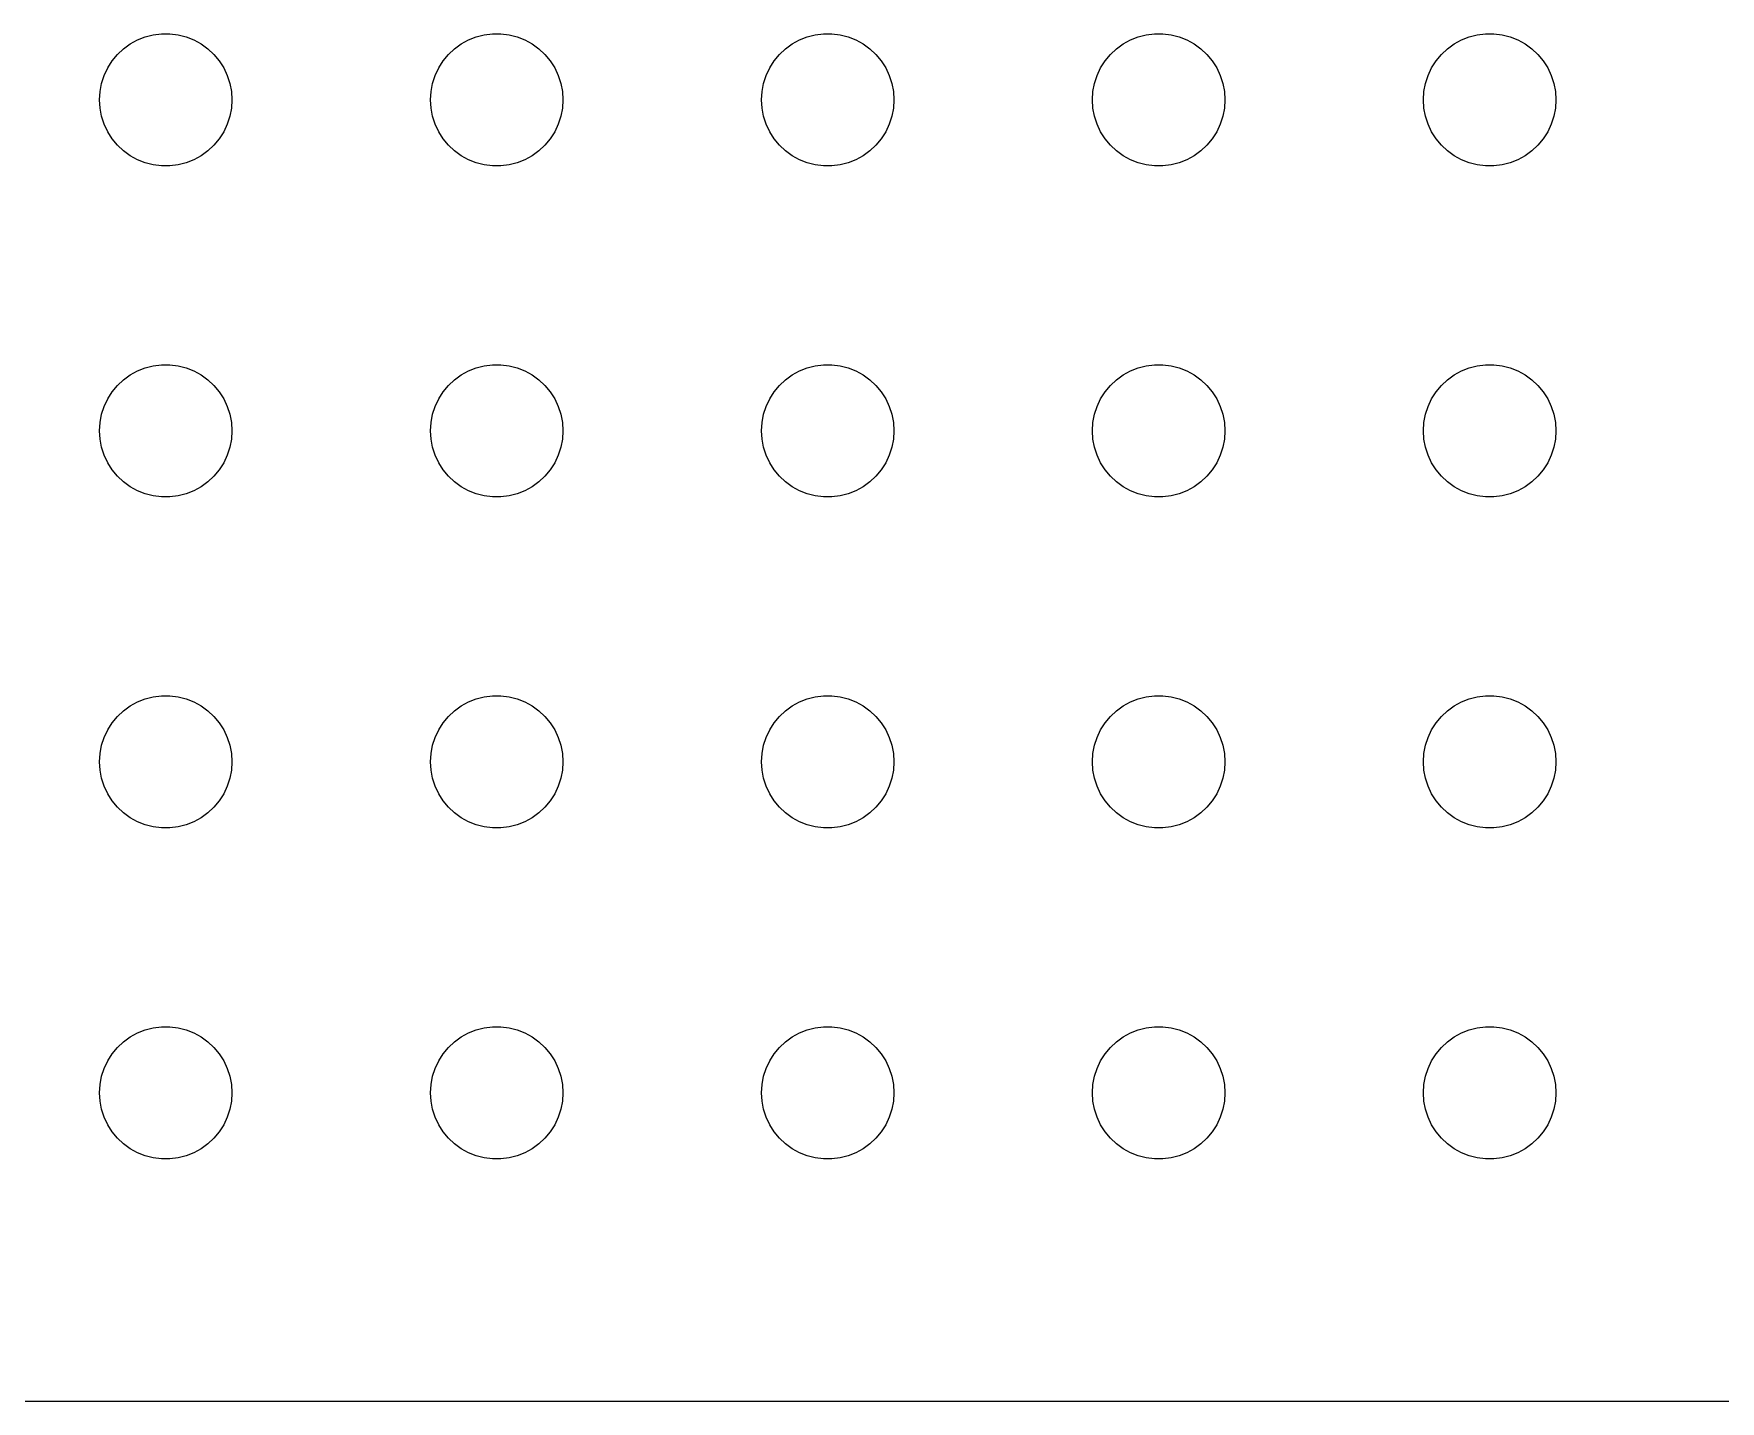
# Model space of a CAD drawing. Header units: metres. Extents: x -74 to 74, y -67 to 67.
# Drawn here: x -2.99 to 35.23, y -66.99 to -36 of the extents above; entities that cross this region are included whole.
import ezdxf

# ---------------------------------------------------------------- set-up
doc = ezdxf.new("R2010")
doc.units = ezdxf.units.M

msp = doc.modelspace()

# ---------------------------------------------------------------- linework, layer by layer
for p, q in [((-0.956131, -36.3442), (-0.803726, -36.2335)), ((-0.803726, -36.2335), (-0.638657, -36.1428)), ((-0.638657, -36.1428), (-0.463516, -36.0734)), ((-0.463516, -36.0734), (-0.281067, -36.0266)), ((-0.281067, -36.0266), (-0.094177, -36.003)), ((-0.094177, -36.003), (0.094177, -36.003)), ((0.094177, -36.003), (0.281067, -36.0266)), ((0.281067, -36.0266), (0.463516, -36.0734)), ((0.463516, -36.0734), (0.638657, -36.1428)), ((0.638657, -36.1428), (0.803726, -36.2335)), ((0.803726, -36.2335), (0.956131, -36.3442)), ((6.54385, -36.3442), (6.69626, -36.2335)), ((6.69626, -36.2335), (6.86133, -36.1428)), ((6.86133, -36.1428), (7.03647, -36.0734)), ((7.03647, -36.0734), (7.21892, -36.0266)), ((7.21892, -36.0266), (7.40581, -36.003)), ((7.40581, -36.003), (7.59418, -36.003)), ((7.59418, -36.003), (7.78107, -36.0266)), ((7.78107, -36.0266), (7.96352, -36.0734)), ((7.96352, -36.0734), (8.13866, -36.1428)), ((8.13866, -36.1428), (8.30373, -36.2335)), ((8.30373, -36.2335), (8.45613, -36.3442)), ((14.0439, -36.3442), (14.1963, -36.2335)), ((14.1963, -36.2335), (14.3613, -36.1428)), ((14.3613, -36.1428), (14.5365, -36.0734)), ((14.5365, -36.0734), (14.7189, -36.0266)), ((14.7189, -36.0266), (14.9058, -36.003)), ((14.9058, -36.003), (15.0942, -36.003)), ((15.0942, -36.003), (15.2811, -36.0266)), ((15.2811, -36.0266), (15.4635, -36.0734)), ((15.4635, -36.0734), (15.6387, -36.1428)), ((15.6387, -36.1428), (15.8037, -36.2335)), ((15.8037, -36.2335), (15.9561, -36.3442)), ((21.5439, -36.3442), (21.6963, -36.2335)), ((21.6963, -36.2335), (21.8613, -36.1428)), ((21.8613, -36.1428), (22.0365, -36.0734)), ((22.0365, -36.0734), (22.2189, -36.0266)), ((22.2189, -36.0266), (22.4058, -36.003)), ((22.4058, -36.003), (22.5942, -36.003)), ((22.5942, -36.003), (22.7811, -36.0266)), ((22.7811, -36.0266), (22.9635, -36.0734)), ((22.9635, -36.0734), (23.1387, -36.1428)), ((23.1387, -36.1428), (23.3037, -36.2335)), ((23.3037, -36.2335), (23.4561, -36.3442)), ((29.0439, -36.3442), (29.1963, -36.2335)), ((29.1963, -36.2335), (29.3613, -36.1428)), ((29.3613, -36.1428), (29.5365, -36.0734)), ((29.5365, -36.0734), (29.7189, -36.0266)), ((29.7189, -36.0266), (29.9058, -36.003)), ((29.9058, -36.003), (30.0942, -36.003)), ((30.0942, -36.003), (30.2811, -36.0266)), ((30.2811, -36.0266), (30.4635, -36.0734)), ((30.4635, -36.0734), (30.6387, -36.1428)), ((30.6387, -36.1428), (30.8037, -36.2335)), ((30.8037, -36.2335), (30.9561, -36.3442)), ((-1.31445, -36.7774), (-1.21352, -36.6183)), ((-1.21352, -36.6183), (-1.09344, -36.4732)), ((-1.09344, -36.4732), (-0.956131, -36.3442)), ((0.956131, -36.3442), (1.09344, -36.4732)), ((1.09344, -36.4732), (1.21352, -36.6183)), ((1.21352, -36.6183), (1.31445, -36.7774)), ((6.18553, -36.7774), (6.28647, -36.6183)), ((6.28647, -36.6183), (6.40654, -36.4732)), ((6.40654, -36.4732), (6.54385, -36.3442)), ((8.45613, -36.3442), (8.59344, -36.4732)), ((8.59344, -36.4732), (8.71352, -36.6183)), ((8.71352, -36.6183), (8.81445, -36.7774)), ((13.6855, -36.7774), (13.7865, -36.6183)), ((13.7865, -36.6183), (13.9065, -36.4732)), ((13.9065, -36.4732), (14.0439, -36.3442)), ((15.9561, -36.3442), (16.0934, -36.4732)), ((16.0934, -36.4732), (16.2135, -36.6183)), ((16.2135, -36.6183), (16.3145, -36.7774)), ((21.1855, -36.7774), (21.2865, -36.6183)), ((21.2865, -36.6183), (21.4065, -36.4732)), ((21.4065, -36.4732), (21.5439, -36.3442)), ((23.4561, -36.3442), (23.5934, -36.4732)), ((23.5934, -36.4732), (23.7135, -36.6183)), ((23.7135, -36.6183), (23.8145, -36.7774)), ((28.6855, -36.7774), (28.7865, -36.6183)), ((28.7865, -36.6183), (28.9065, -36.4732)), ((28.9065, -36.4732), (29.0439, -36.3442)), ((30.9561, -36.3442), (31.0934, -36.4732)), ((31.0934, -36.4732), (31.2135, -36.6183)), ((31.2135, -36.6183), (31.3145, -36.7774)), ((-1.45287, -37.127), (-1.39465, -36.9478)), ((-1.39465, -36.9478), (-1.31445, -36.7774)), ((1.31445, -36.7774), (1.39465, -36.9478)), ((1.39465, -36.9478), (1.45287, -37.127)), ((6.04712, -37.127), (6.10533, -36.9478)), ((6.10533, -36.9478), (6.18553, -36.7774)), ((8.81445, -36.7774), (8.89465, -36.9478)), ((8.89465, -36.9478), (8.95287, -37.127)), ((13.5471, -37.127), (13.6053, -36.9478)), ((13.6053, -36.9478), (13.6855, -36.7774)), ((16.3145, -36.7774), (16.3947, -36.9478)), ((16.3947, -36.9478), (16.4529, -37.127)), ((21.0471, -37.127), (21.1053, -36.9478)), ((21.1053, -36.9478), (21.1855, -36.7774)), ((23.8145, -36.7774), (23.8947, -36.9478)), ((23.8947, -36.9478), (23.9529, -37.127)), ((28.5471, -37.127), (28.6053, -36.9478)), ((28.6053, -36.9478), (28.6855, -36.7774)), ((31.3145, -36.7774), (31.3947, -36.9478)), ((31.3947, -36.9478), (31.4529, -37.127)), ((-1.5, -37.5), (-1.48816, -37.312)), ((-1.48816, -37.312), (-1.45287, -37.127)), ((1.45287, -37.127), (1.48816, -37.312)), ((1.48816, -37.312), (1.5, -37.5)), ((6, -37.5), (6.01183, -37.312)), ((6.01183, -37.312), (6.04712, -37.127)), ((8.95287, -37.127), (8.98816, -37.312)), ((8.98816, -37.312), (9, -37.5)), ((13.5, -37.5), (13.5118, -37.312)), ((13.5118, -37.312), (13.5471, -37.127)), ((16.4529, -37.127), (16.4882, -37.312)), ((16.4882, -37.312), (16.5, -37.5)), ((21, -37.5), (21.0118, -37.312)), ((21.0118, -37.312), (21.0471, -37.127)), ((23.9529, -37.127), (23.9882, -37.312)), ((23.9882, -37.312), (24, -37.5)), ((28.5, -37.5), (28.5118, -37.312)), ((28.5118, -37.312), (28.5471, -37.127)), ((31.4529, -37.127), (31.4882, -37.312)), ((31.4882, -37.312), (31.5, -37.5)), ((-1.48816, -37.688), (-1.5, -37.5)), ((-1.45287, -37.873), (-1.48816, -37.688)), ((1.48816, -37.688), (1.45287, -37.873)), ((1.5, -37.5), (1.48816, -37.688)), ((6.01183, -37.688), (6, -37.5)), ((6.04712, -37.873), (6.01183, -37.688)), ((8.98816, -37.688), (8.95287, -37.873)), ((9, -37.5), (8.98816, -37.688)), ((13.5118, -37.688), (13.5, -37.5)), ((13.5471, -37.873), (13.5118, -37.688)), ((16.4882, -37.688), (16.4529, -37.873)), ((16.5, -37.5), (16.4882, -37.688)), ((21.0118, -37.688), (21, -37.5)), ((21.0471, -37.873), (21.0118, -37.688)), ((23.9882, -37.688), (23.9529, -37.873)), ((24, -37.5), (23.9882, -37.688)), ((28.5118, -37.688), (28.5, -37.5)), ((28.5471, -37.873), (28.5118, -37.688)), ((31.4882, -37.688), (31.4529, -37.873)), ((31.5, -37.5), (31.4882, -37.688)), ((-1.39465, -38.0522), (-1.45287, -37.873)), ((-1.31445, -38.2226), (-1.39465, -38.0522)), ((1.39465, -38.0522), (1.31445, -38.2226)), ((1.45287, -37.873), (1.39465, -38.0522)), ((6.10533, -38.0522), (6.04712, -37.873)), ((6.18553, -38.2226), (6.10533, -38.0522)), ((8.89465, -38.0522), (8.81445, -38.2226)), ((8.95287, -37.873), (8.89465, -38.0522)), ((13.6053, -38.0522), (13.5471, -37.873)), ((13.6855, -38.2226), (13.6053, -38.0522)), ((16.3947, -38.0522), (16.3145, -38.2226)), ((16.4529, -37.873), (16.3947, -38.0522)), ((21.1053, -38.0522), (21.0471, -37.873)), ((21.1855, -38.2226), (21.1053, -38.0522)), ((23.8947, -38.0522), (23.8145, -38.2226)), ((23.9529, -37.873), (23.8947, -38.0522)), ((28.6053, -38.0522), (28.5471, -37.873)), ((28.6855, -38.2226), (28.6053, -38.0522)), ((31.3947, -38.0522), (31.3145, -38.2226)), ((31.4529, -37.873), (31.3947, -38.0522)), ((-1.21352, -38.3817), (-1.31445, -38.2226)), ((-1.09344, -38.5268), (-1.21352, -38.3817)), ((-0.956131, -38.6558), (-1.09344, -38.5268)), ((1.09344, -38.5268), (0.956131, -38.6558)), ((1.21352, -38.3817), (1.09344, -38.5268)), ((1.31445, -38.2226), (1.21352, -38.3817)), ((6.28647, -38.3817), (6.18553, -38.2226)), ((6.40654, -38.5268), (6.28647, -38.3817)), ((6.54385, -38.6558), (6.40654, -38.5268)), ((8.59344, -38.5268), (8.45613, -38.6558)), ((8.71352, -38.3817), (8.59344, -38.5268)), ((8.81445, -38.2226), (8.71352, -38.3817)), ((13.7865, -38.3817), (13.6855, -38.2226)), ((13.9065, -38.5268), (13.7865, -38.3817)), ((14.0439, -38.6558), (13.9065, -38.5268)), ((16.0934, -38.5268), (15.9561, -38.6558)), ((16.2135, -38.3817), (16.0934, -38.5268)), ((16.3145, -38.2226), (16.2135, -38.3817)), ((21.2865, -38.3817), (21.1855, -38.2226)), ((21.4065, -38.5268), (21.2865, -38.3817)), ((21.5439, -38.6558), (21.4065, -38.5268)), ((23.5934, -38.5268), (23.4561, -38.6558)), ((23.7135, -38.3817), (23.5934, -38.5268)), ((23.8145, -38.2226), (23.7135, -38.3817)), ((28.7865, -38.3817), (28.6855, -38.2226)), ((28.9065, -38.5268), (28.7865, -38.3817)), ((29.0439, -38.6558), (28.9065, -38.5268)), ((31.0934, -38.5268), (30.9561, -38.6558)), ((31.2135, -38.3817), (31.0934, -38.5268)), ((31.3145, -38.2226), (31.2135, -38.3817)), ((-0.803726, -38.7665), (-0.956131, -38.6558)), ((-0.638657, -38.8572), (-0.803726, -38.7665)), ((-0.463516, -38.9266), (-0.638657, -38.8572)), ((-0.281067, -38.9734), (-0.463516, -38.9266)), ((-0.094177, -38.997), (-0.281067, -38.9734)), ((0.281067, -38.9734), (0.094177, -38.997)), ((0.463516, -38.9266), (0.281067, -38.9734)), ((0.638657, -38.8572), (0.463516, -38.9266)), ((0.803726, -38.7665), (0.638657, -38.8572)), ((0.956131, -38.6558), (0.803726, -38.7665)), ((6.69626, -38.7665), (6.54385, -38.6558)), ((6.86133, -38.8572), (6.69626, -38.7665)), ((7.03647, -38.9266), (6.86133, -38.8572)), ((7.21892, -38.9734), (7.03647, -38.9266)), ((7.40581, -38.997), (7.21892, -38.9734)), ((7.78107, -38.9734), (7.59418, -38.997)), ((7.96352, -38.9266), (7.78107, -38.9734)), ((8.13866, -38.8572), (7.96352, -38.9266)), ((8.30373, -38.7665), (8.13866, -38.8572)), ((8.45613, -38.6558), (8.30373, -38.7665)), ((14.1963, -38.7665), (14.0439, -38.6558)), ((14.3613, -38.8572), (14.1963, -38.7665)), ((14.5365, -38.9266), (14.3613, -38.8572)), ((14.7189, -38.9734), (14.5365, -38.9266)), ((14.9058, -38.997), (14.7189, -38.9734)), ((15.2811, -38.9734), (15.0942, -38.997)), ((15.4635, -38.9266), (15.2811, -38.9734)), ((15.6387, -38.8572), (15.4635, -38.9266)), ((15.8037, -38.7665), (15.6387, -38.8572)), ((15.9561, -38.6558), (15.8037, -38.7665)), ((21.6963, -38.7665), (21.5439, -38.6558)), ((21.8613, -38.8572), (21.6963, -38.7665)), ((22.0365, -38.9266), (21.8613, -38.8572)), ((22.2189, -38.9734), (22.0365, -38.9266)), ((22.4058, -38.997), (22.2189, -38.9734)), ((22.7811, -38.9734), (22.5942, -38.997)), ((22.9635, -38.9266), (22.7811, -38.9734)), ((23.1387, -38.8572), (22.9635, -38.9266)), ((23.3037, -38.7665), (23.1387, -38.8572)), ((23.4561, -38.6558), (23.3037, -38.7665)), ((29.1963, -38.7665), (29.0439, -38.6558)), ((29.3613, -38.8572), (29.1963, -38.7665)), ((29.5365, -38.9266), (29.3613, -38.8572)), ((29.7189, -38.9734), (29.5365, -38.9266)), ((29.9058, -38.997), (29.7189, -38.9734)), ((30.2811, -38.9734), (30.0942, -38.997)), ((30.4635, -38.9266), (30.2811, -38.9734)), ((30.6387, -38.8572), (30.4635, -38.9266)), ((30.8037, -38.7665), (30.6387, -38.8572)), ((30.9561, -38.6558), (30.8037, -38.7665)), ((0.094177, -38.997), (-0.094177, -38.997)), ((7.59418, -38.997), (7.40581, -38.997)), ((15.0942, -38.997), (14.9058, -38.997)), ((22.5942, -38.997), (22.4058, -38.997)), ((30.0942, -38.997), (29.9058, -38.997)), ((-0.463516, -43.5734), (-0.281067, -43.5266)), ((-0.281067, -43.5266), (-0.094177, -43.503)), ((-0.094177, -43.503), (0.094177, -43.503)), ((0.094177, -43.503), (0.281067, -43.5266)), ((0.281067, -43.5266), (0.463516, -43.5734)), ((7.03647, -43.5734), (7.21892, -43.5266)), ((7.21892, -43.5266), (7.40581, -43.503)), ((7.40581, -43.503), (7.59418, -43.503)), ((7.59418, -43.503), (7.78107, -43.5266)), ((7.78107, -43.5266), (7.96352, -43.5734)), ((14.5365, -43.5734), (14.7189, -43.5266)), ((14.7189, -43.5266), (14.9058, -43.503)), ((14.9058, -43.503), (15.0942, -43.503)), ((15.0942, -43.503), (15.2811, -43.5266)), ((15.2811, -43.5266), (15.4635, -43.5734)), ((22.0365, -43.5734), (22.2189, -43.5266)), ((22.2189, -43.5266), (22.4058, -43.503)), ((22.4058, -43.503), (22.5942, -43.503)), ((22.5942, -43.503), (22.7811, -43.5266)), ((22.7811, -43.5266), (22.9635, -43.5734)), ((29.5365, -43.5734), (29.7189, -43.5266)), ((29.7189, -43.5266), (29.9058, -43.503)), ((29.9058, -43.503), (30.0942, -43.503)), ((30.0942, -43.503), (30.2811, -43.5266)), ((30.2811, -43.5266), (30.4635, -43.5734)), ((-1.09344, -43.9732), (-0.956131, -43.8442)), ((-0.956131, -43.8442), (-0.803726, -43.7335)), ((-0.803726, -43.7335), (-0.638657, -43.6428)), ((-0.638657, -43.6428), (-0.463516, -43.5734)), ((0.463516, -43.5734), (0.638657, -43.6428)), ((0.638657, -43.6428), (0.803726, -43.7335)), ((0.803726, -43.7335), (0.956131, -43.8442)), ((0.956131, -43.8442), (1.09344, -43.9732)), ((6.40654, -43.9732), (6.54385, -43.8442)), ((6.54385, -43.8442), (6.69626, -43.7335)), ((6.69626, -43.7335), (6.86133, -43.6428)), ((6.86133, -43.6428), (7.03647, -43.5734)), ((7.96352, -43.5734), (8.13866, -43.6428)), ((8.13866, -43.6428), (8.30373, -43.7335)), ((8.30373, -43.7335), (8.45613, -43.8442)), ((8.45613, -43.8442), (8.59344, -43.9732)), ((13.9065, -43.9732), (14.0439, -43.8442)), ((14.0439, -43.8442), (14.1963, -43.7335)), ((14.1963, -43.7335), (14.3613, -43.6428)), ((14.3613, -43.6428), (14.5365, -43.5734)), ((15.4635, -43.5734), (15.6387, -43.6428)), ((15.6387, -43.6428), (15.8037, -43.7335)), ((15.8037, -43.7335), (15.9561, -43.8442)), ((15.9561, -43.8442), (16.0934, -43.9732)), ((21.4065, -43.9732), (21.5439, -43.8442)), ((21.5439, -43.8442), (21.6963, -43.7335)), ((21.6963, -43.7335), (21.8613, -43.6428)), ((21.8613, -43.6428), (22.0365, -43.5734)), ((22.9635, -43.5734), (23.1387, -43.6428)), ((23.1387, -43.6428), (23.3037, -43.7335)), ((23.3037, -43.7335), (23.4561, -43.8442)), ((23.4561, -43.8442), (23.5934, -43.9732)), ((28.9065, -43.9732), (29.0439, -43.8442)), ((29.0439, -43.8442), (29.1963, -43.7335)), ((29.1963, -43.7335), (29.3613, -43.6428)), ((29.3613, -43.6428), (29.5365, -43.5734)), ((30.4635, -43.5734), (30.6387, -43.6428)), ((30.6387, -43.6428), (30.8037, -43.7335)), ((30.8037, -43.7335), (30.9561, -43.8442)), ((30.9561, -43.8442), (31.0934, -43.9732)), ((-1.39465, -44.4478), (-1.31445, -44.2774)), ((-1.31445, -44.2774), (-1.21352, -44.1183)), ((-1.21352, -44.1183), (-1.09344, -43.9732)), ((1.09344, -43.9732), (1.21352, -44.1183)), ((1.21352, -44.1183), (1.31445, -44.2774)), ((1.31445, -44.2774), (1.39465, -44.4478)), ((6.10533, -44.4478), (6.18553, -44.2774)), ((6.18553, -44.2774), (6.28647, -44.1183)), ((6.28647, -44.1183), (6.40654, -43.9732)), ((8.59344, -43.9732), (8.71352, -44.1183)), ((8.71352, -44.1183), (8.81445, -44.2774)), ((8.81445, -44.2774), (8.89465, -44.4478)), ((13.6053, -44.4478), (13.6855, -44.2774)), ((13.6855, -44.2774), (13.7865, -44.1183)), ((13.7865, -44.1183), (13.9065, -43.9732)), ((16.0934, -43.9732), (16.2135, -44.1183)), ((16.2135, -44.1183), (16.3145, -44.2774)), ((16.3145, -44.2774), (16.3947, -44.4478)), ((21.1053, -44.4478), (21.1855, -44.2774)), ((21.1855, -44.2774), (21.2865, -44.1183)), ((21.2865, -44.1183), (21.4065, -43.9732)), ((23.5934, -43.9732), (23.7135, -44.1183)), ((23.7135, -44.1183), (23.8145, -44.2774)), ((23.8145, -44.2774), (23.8947, -44.4478)), ((28.6053, -44.4478), (28.6855, -44.2774)), ((28.6855, -44.2774), (28.7865, -44.1183)), ((28.7865, -44.1183), (28.9065, -43.9732)), ((31.0934, -43.9732), (31.2135, -44.1183)), ((31.2135, -44.1183), (31.3145, -44.2774)), ((31.3145, -44.2774), (31.3947, -44.4478)), ((-1.48816, -44.812), (-1.45287, -44.627)), ((-1.45287, -44.627), (-1.39465, -44.4478)), ((1.39465, -44.4478), (1.45287, -44.627)), ((1.45287, -44.627), (1.48816, -44.812)), ((6.01183, -44.812), (6.04712, -44.627)), ((6.04712, -44.627), (6.10533, -44.4478)), ((8.89465, -44.4478), (8.95287, -44.627)), ((8.95287, -44.627), (8.98816, -44.812)), ((13.5118, -44.812), (13.5471, -44.627)), ((13.5471, -44.627), (13.6053, -44.4478)), ((16.3947, -44.4478), (16.4529, -44.627)), ((16.4529, -44.627), (16.4882, -44.812)), ((21.0118, -44.812), (21.0471, -44.627)), ((21.0471, -44.627), (21.1053, -44.4478)), ((23.8947, -44.4478), (23.9529, -44.627)), ((23.9529, -44.627), (23.9882, -44.812)), ((28.5118, -44.812), (28.5471, -44.627)), ((28.5471, -44.627), (28.6053, -44.4478)), ((31.3947, -44.4478), (31.4529, -44.627)), ((31.4529, -44.627), (31.4882, -44.812)), ((-1.5, -45), (-1.48816, -44.812)), ((-1.48816, -45.188), (-1.5, -45)), ((1.48816, -44.812), (1.5, -45)), ((1.5, -45), (1.48816, -45.188)), ((6, -45), (6.01183, -44.812)), ((6.01183, -45.188), (6, -45)), ((8.98816, -44.812), (9, -45)), ((9, -45), (8.98816, -45.188)), ((13.5, -45), (13.5118, -44.812)), ((13.5118, -45.188), (13.5, -45)), ((16.4882, -44.812), (16.5, -45)), ((16.5, -45), (16.4882, -45.188)), ((21, -45), (21.0118, -44.812)), ((21.0118, -45.188), (21, -45)), ((23.9882, -44.812), (24, -45)), ((24, -45), (23.9882, -45.188)), ((28.5, -45), (28.5118, -44.812)), ((28.5118, -45.188), (28.5, -45)), ((31.4882, -44.812), (31.5, -45)), ((31.5, -45), (31.4882, -45.188)), ((-1.45287, -45.373), (-1.48816, -45.188)), ((-1.39465, -45.5522), (-1.45287, -45.373)), ((1.45287, -45.373), (1.39465, -45.5522)), ((1.48816, -45.188), (1.45287, -45.373)), ((6.04712, -45.373), (6.01183, -45.188)), ((6.10533, -45.5522), (6.04712, -45.373)), ((8.95287, -45.373), (8.89465, -45.5522)), ((8.98816, -45.188), (8.95287, -45.373)), ((13.5471, -45.373), (13.5118, -45.188)), ((13.6053, -45.5522), (13.5471, -45.373)), ((16.4529, -45.373), (16.3947, -45.5522)), ((16.4882, -45.188), (16.4529, -45.373)), ((21.0471, -45.373), (21.0118, -45.188)), ((21.1053, -45.5522), (21.0471, -45.373)), ((23.9529, -45.373), (23.8947, -45.5522)), ((23.9882, -45.188), (23.9529, -45.373)), ((28.5471, -45.373), (28.5118, -45.188)), ((28.6053, -45.5522), (28.5471, -45.373)), ((31.4529, -45.373), (31.3947, -45.5522)), ((31.4882, -45.188), (31.4529, -45.373)), ((-1.31445, -45.7226), (-1.39465, -45.5522)), ((-1.21352, -45.8817), (-1.31445, -45.7226)), ((1.31445, -45.7226), (1.21352, -45.8817)), ((1.39465, -45.5522), (1.31445, -45.7226)), ((6.18553, -45.7226), (6.10533, -45.5522)), ((6.28647, -45.8817), (6.18553, -45.7226)), ((8.81445, -45.7226), (8.71352, -45.8817)), ((8.89465, -45.5522), (8.81445, -45.7226)), ((13.6855, -45.7226), (13.6053, -45.5522)), ((13.7865, -45.8817), (13.6855, -45.7226)), ((16.3145, -45.7226), (16.2135, -45.8817)), ((16.3947, -45.5522), (16.3145, -45.7226)), ((21.1855, -45.7226), (21.1053, -45.5522)), ((21.2865, -45.8817), (21.1855, -45.7226)), ((23.8145, -45.7226), (23.7135, -45.8817)), ((23.8947, -45.5522), (23.8145, -45.7226)), ((28.6855, -45.7226), (28.6053, -45.5522)), ((28.7865, -45.8817), (28.6855, -45.7226)), ((31.3145, -45.7226), (31.2135, -45.8817)), ((31.3947, -45.5522), (31.3145, -45.7226)), ((-1.09344, -46.0268), (-1.21352, -45.8817)), ((-0.956131, -46.1558), (-1.09344, -46.0268)), ((-0.803726, -46.2665), (-0.956131, -46.1558)), ((0.956131, -46.1558), (0.803726, -46.2665)), ((1.09344, -46.0268), (0.956131, -46.1558)), ((1.21352, -45.8817), (1.09344, -46.0268)), ((6.40654, -46.0268), (6.28647, -45.8817)), ((6.54385, -46.1558), (6.40654, -46.0268)), ((6.69626, -46.2665), (6.54385, -46.1558)), ((8.45613, -46.1558), (8.30373, -46.2665)), ((8.59344, -46.0268), (8.45613, -46.1558)), ((8.71352, -45.8817), (8.59344, -46.0268)), ((13.9065, -46.0268), (13.7865, -45.8817)), ((14.0439, -46.1558), (13.9065, -46.0268)), ((14.1963, -46.2665), (14.0439, -46.1558)), ((15.9561, -46.1558), (15.8037, -46.2665)), ((16.0934, -46.0268), (15.9561, -46.1558)), ((16.2135, -45.8817), (16.0934, -46.0268)), ((21.4065, -46.0268), (21.2865, -45.8817)), ((21.5439, -46.1558), (21.4065, -46.0268)), ((21.6963, -46.2665), (21.5439, -46.1558)), ((23.4561, -46.1558), (23.3037, -46.2665)), ((23.5934, -46.0268), (23.4561, -46.1558)), ((23.7135, -45.8817), (23.5934, -46.0268)), ((28.9065, -46.0268), (28.7865, -45.8817)), ((29.0439, -46.1558), (28.9065, -46.0268)), ((29.1963, -46.2665), (29.0439, -46.1558)), ((30.9561, -46.1558), (30.8037, -46.2665)), ((31.0934, -46.0268), (30.9561, -46.1558)), ((31.2135, -45.8817), (31.0934, -46.0268)), ((-0.638657, -46.3572), (-0.803726, -46.2665)), ((-0.463516, -46.4266), (-0.638657, -46.3572)), ((-0.281067, -46.4734), (-0.463516, -46.4266)), ((-0.094177, -46.497), (-0.281067, -46.4734)), ((0.094177, -46.497), (-0.094177, -46.497)), ((0.281067, -46.4734), (0.094177, -46.497)), ((0.463516, -46.4266), (0.281067, -46.4734)), ((0.638657, -46.3572), (0.463516, -46.4266)), ((0.803726, -46.2665), (0.638657, -46.3572)), ((6.86133, -46.3572), (6.69626, -46.2665)), ((7.03647, -46.4266), (6.86133, -46.3572)), ((7.21892, -46.4734), (7.03647, -46.4266)), ((7.40581, -46.497), (7.21892, -46.4734)), ((7.59418, -46.497), (7.40581, -46.497)), ((7.78107, -46.4734), (7.59418, -46.497)), ((7.96352, -46.4266), (7.78107, -46.4734)), ((8.13866, -46.3572), (7.96352, -46.4266)), ((8.30373, -46.2665), (8.13866, -46.3572)), ((14.3613, -46.3572), (14.1963, -46.2665)), ((14.5365, -46.4266), (14.3613, -46.3572)), ((14.7189, -46.4734), (14.5365, -46.4266)), ((14.9058, -46.497), (14.7189, -46.4734)), ((15.0942, -46.497), (14.9058, -46.497)), ((15.2811, -46.4734), (15.0942, -46.497)), ((15.4635, -46.4266), (15.2811, -46.4734)), ((15.6387, -46.3572), (15.4635, -46.4266)), ((15.8037, -46.2665), (15.6387, -46.3572)), ((21.8613, -46.3572), (21.6963, -46.2665)), ((22.0365, -46.4266), (21.8613, -46.3572)), ((22.2189, -46.4734), (22.0365, -46.4266)), ((22.4058, -46.497), (22.2189, -46.4734)), ((22.5942, -46.497), (22.4058, -46.497)), ((22.7811, -46.4734), (22.5942, -46.497)), ((22.9635, -46.4266), (22.7811, -46.4734)), ((23.1387, -46.3572), (22.9635, -46.4266)), ((23.3037, -46.2665), (23.1387, -46.3572)), ((29.3613, -46.3572), (29.1963, -46.2665)), ((29.5365, -46.4266), (29.3613, -46.3572)), ((29.7189, -46.4734), (29.5365, -46.4266)), ((29.9058, -46.497), (29.7189, -46.4734)), ((30.0942, -46.497), (29.9058, -46.497)), ((30.2811, -46.4734), (30.0942, -46.497)), ((30.4635, -46.4266), (30.2811, -46.4734)), ((30.6387, -46.3572), (30.4635, -46.4266)), ((30.8037, -46.2665), (30.6387, -46.3572)), ((-0.803726, -51.2335), (-0.638657, -51.1428)), ((-0.638657, -51.1428), (-0.463516, -51.0734)), ((-0.463516, -51.0734), (-0.281067, -51.0266)), ((-0.281067, -51.0266), (-0.094177, -51.003)), ((-0.094177, -51.003), (0.094177, -51.003)), ((0.094177, -51.003), (0.281067, -51.0266)), ((0.281067, -51.0266), (0.463516, -51.0734)), ((0.463516, -51.0734), (0.638657, -51.1428)), ((0.638657, -51.1428), (0.803726, -51.2335)), ((6.69626, -51.2335), (6.86133, -51.1428)), ((6.86133, -51.1428), (7.03647, -51.0734)), ((7.03647, -51.0734), (7.21892, -51.0266)), ((7.21892, -51.0266), (7.40581, -51.003)), ((7.40581, -51.003), (7.59418, -51.003)), ((7.59418, -51.003), (7.78107, -51.0266)), ((7.78107, -51.0266), (7.96352, -51.0734)), ((7.96352, -51.0734), (8.13866, -51.1428)), ((8.13866, -51.1428), (8.30373, -51.2335)), ((14.1963, -51.2335), (14.3613, -51.1428)), ((14.3613, -51.1428), (14.5365, -51.0734)), ((14.5365, -51.0734), (14.7189, -51.0266)), ((14.7189, -51.0266), (14.9058, -51.003)), ((14.9058, -51.003), (15.0942, -51.003)), ((15.0942, -51.003), (15.2811, -51.0266)), ((15.2811, -51.0266), (15.4635, -51.0734)), ((15.4635, -51.0734), (15.6387, -51.1428)), ((15.6387, -51.1428), (15.8037, -51.2335)), ((21.6963, -51.2335), (21.8613, -51.1428)), ((21.8613, -51.1428), (22.0365, -51.0734)), ((22.0365, -51.0734), (22.2189, -51.0266)), ((22.2189, -51.0266), (22.4058, -51.003)), ((22.4058, -51.003), (22.5942, -51.003)), ((22.5942, -51.003), (22.7811, -51.0266)), ((22.7811, -51.0266), (22.9635, -51.0734)), ((22.9635, -51.0734), (23.1387, -51.1428)), ((23.1387, -51.1428), (23.3037, -51.2335)), ((29.1963, -51.2335), (29.3613, -51.1428)), ((29.3613, -51.1428), (29.5365, -51.0734)), ((29.5365, -51.0734), (29.7189, -51.0266)), ((29.7189, -51.0266), (29.9058, -51.003)), ((29.9058, -51.003), (30.0942, -51.003)), ((30.0942, -51.003), (30.2811, -51.0266)), ((30.2811, -51.0266), (30.4635, -51.0734)), ((30.4635, -51.0734), (30.6387, -51.1428)), ((30.6387, -51.1428), (30.8037, -51.2335)), ((-1.21352, -51.6183), (-1.09344, -51.4732)), ((-1.09344, -51.4732), (-0.956131, -51.3442)), ((-0.956131, -51.3442), (-0.803726, -51.2335)), ((0.803726, -51.2335), (0.956131, -51.3442)), ((0.956131, -51.3442), (1.09344, -51.4732)), ((1.09344, -51.4732), (1.21352, -51.6183)), ((6.28647, -51.6183), (6.40654, -51.4732)), ((6.40654, -51.4732), (6.54385, -51.3442)), ((6.54385, -51.3442), (6.69626, -51.2335)), ((8.30373, -51.2335), (8.45613, -51.3442)), ((8.45613, -51.3442), (8.59344, -51.4732)), ((8.59344, -51.4732), (8.71352, -51.6183)), ((13.7865, -51.6183), (13.9065, -51.4732)), ((13.9065, -51.4732), (14.0439, -51.3442)), ((14.0439, -51.3442), (14.1963, -51.2335)), ((15.8037, -51.2335), (15.9561, -51.3442)), ((15.9561, -51.3442), (16.0934, -51.4732)), ((16.0934, -51.4732), (16.2135, -51.6183)), ((21.2865, -51.6183), (21.4065, -51.4732)), ((21.4065, -51.4732), (21.5439, -51.3442)), ((21.5439, -51.3442), (21.6963, -51.2335)), ((23.3037, -51.2335), (23.4561, -51.3442)), ((23.4561, -51.3442), (23.5934, -51.4732)), ((23.5934, -51.4732), (23.7135, -51.6183)), ((28.7865, -51.6183), (28.9065, -51.4732)), ((28.9065, -51.4732), (29.0439, -51.3442)), ((29.0439, -51.3442), (29.1963, -51.2335)), ((30.8037, -51.2335), (30.9561, -51.3442)), ((30.9561, -51.3442), (31.0934, -51.4732)), ((31.0934, -51.4732), (31.2135, -51.6183)), ((-1.45287, -52.127), (-1.39465, -51.9478)), ((-1.39465, -51.9478), (-1.31445, -51.7774)), ((-1.31445, -51.7774), (-1.21352, -51.6183)), ((1.21352, -51.6183), (1.31445, -51.7774)), ((1.31445, -51.7774), (1.39465, -51.9478)), ((1.39465, -51.9478), (1.45287, -52.127)), ((6.04712, -52.127), (6.10533, -51.9478)), ((6.10533, -51.9478), (6.18553, -51.7774)), ((6.18553, -51.7774), (6.28647, -51.6183)), ((8.71352, -51.6183), (8.81445, -51.7774)), ((8.81445, -51.7774), (8.89465, -51.9478)), ((8.89465, -51.9478), (8.95287, -52.127)), ((13.5471, -52.127), (13.6053, -51.9478)), ((13.6053, -51.9478), (13.6855, -51.7774)), ((13.6855, -51.7774), (13.7865, -51.6183)), ((16.2135, -51.6183), (16.3145, -51.7774)), ((16.3145, -51.7774), (16.3947, -51.9478)), ((16.3947, -51.9478), (16.4529, -52.127)), ((21.0471, -52.127), (21.1053, -51.9478)), ((21.1053, -51.9478), (21.1855, -51.7774)), ((21.1855, -51.7774), (21.2865, -51.6183)), ((23.7135, -51.6183), (23.8145, -51.7774)), ((23.8145, -51.7774), (23.8947, -51.9478)), ((23.8947, -51.9478), (23.9529, -52.127)), ((28.5471, -52.127), (28.6053, -51.9478)), ((28.6053, -51.9478), (28.6855, -51.7774)), ((28.6855, -51.7774), (28.7865, -51.6183)), ((31.2135, -51.6183), (31.3145, -51.7774)), ((31.3145, -51.7774), (31.3947, -51.9478)), ((31.3947, -51.9478), (31.4529, -52.127)), ((-1.5, -52.5), (-1.48816, -52.312)), ((-1.48816, -52.312), (-1.45287, -52.127)), ((1.45287, -52.127), (1.48816, -52.312)), ((1.48816, -52.312), (1.5, -52.5)), ((6, -52.5), (6.01183, -52.312)), ((6.01183, -52.312), (6.04712, -52.127)), ((8.95287, -52.127), (8.98816, -52.312)), ((8.98816, -52.312), (9, -52.5)), ((13.5, -52.5), (13.5118, -52.312)), ((13.5118, -52.312), (13.5471, -52.127)), ((16.4529, -52.127), (16.4882, -52.312)), ((16.4882, -52.312), (16.5, -52.5)), ((21, -52.5), (21.0118, -52.312)), ((21.0118, -52.312), (21.0471, -52.127)), ((23.9529, -52.127), (23.9882, -52.312)), ((23.9882, -52.312), (24, -52.5)), ((28.5, -52.5), (28.5118, -52.312)), ((28.5118, -52.312), (28.5471, -52.127)), ((31.4529, -52.127), (31.4882, -52.312)), ((31.4882, -52.312), (31.5, -52.5)), ((-1.48816, -52.688), (-1.5, -52.5)), ((-1.45287, -52.873), (-1.48816, -52.688)), ((1.48816, -52.688), (1.45287, -52.873)), ((1.5, -52.5), (1.48816, -52.688)), ((6.01183, -52.688), (6, -52.5)), ((6.04712, -52.873), (6.01183, -52.688)), ((8.98816, -52.688), (8.95287, -52.873)), ((9, -52.5), (8.98816, -52.688)), ((13.5118, -52.688), (13.5, -52.5)), ((13.5471, -52.873), (13.5118, -52.688)), ((16.4882, -52.688), (16.4529, -52.873)), ((16.5, -52.5), (16.4882, -52.688)), ((21.0118, -52.688), (21, -52.5)), ((21.0471, -52.873), (21.0118, -52.688)), ((23.9882, -52.688), (23.9529, -52.873)), ((24, -52.5), (23.9882, -52.688)), ((28.5118, -52.688), (28.5, -52.5)), ((28.5471, -52.873), (28.5118, -52.688)), ((31.4882, -52.688), (31.4529, -52.873)), ((31.5, -52.5), (31.4882, -52.688)), ((-1.39465, -53.0522), (-1.45287, -52.873)), ((-1.31445, -53.2226), (-1.39465, -53.0522)), ((1.39465, -53.0522), (1.31445, -53.2226)), ((1.45287, -52.873), (1.39465, -53.0522)), ((6.10533, -53.0522), (6.04712, -52.873)), ((6.18553, -53.2226), (6.10533, -53.0522)), ((8.89465, -53.0522), (8.81445, -53.2226)), ((8.95287, -52.873), (8.89465, -53.0522)), ((13.6053, -53.0522), (13.5471, -52.873)), ((13.6855, -53.2226), (13.6053, -53.0522)), ((16.3947, -53.0522), (16.3145, -53.2226)), ((16.4529, -52.873), (16.3947, -53.0522)), ((21.1053, -53.0522), (21.0471, -52.873)), ((21.1855, -53.2226), (21.1053, -53.0522)), ((23.8947, -53.0522), (23.8145, -53.2226)), ((23.9529, -52.873), (23.8947, -53.0522)), ((28.6053, -53.0522), (28.5471, -52.873)), ((28.6855, -53.2226), (28.6053, -53.0522)), ((31.3947, -53.0522), (31.3145, -53.2226)), ((31.4529, -52.873), (31.3947, -53.0522)), ((-1.21352, -53.3817), (-1.31445, -53.2226)), ((-1.09344, -53.5268), (-1.21352, -53.3817)), ((1.21352, -53.3817), (1.09344, -53.5268)), ((1.31445, -53.2226), (1.21352, -53.3817)), ((6.28647, -53.3817), (6.18553, -53.2226)), ((6.40654, -53.5268), (6.28647, -53.3817)), ((8.71352, -53.3817), (8.59344, -53.5268)), ((8.81445, -53.2226), (8.71352, -53.3817)), ((13.7865, -53.3817), (13.6855, -53.2226)), ((13.9065, -53.5268), (13.7865, -53.3817)), ((16.2135, -53.3817), (16.0934, -53.5268)), ((16.3145, -53.2226), (16.2135, -53.3817)), ((21.2865, -53.3817), (21.1855, -53.2226)), ((21.4065, -53.5268), (21.2865, -53.3817)), ((23.7135, -53.3817), (23.5934, -53.5268)), ((23.8145, -53.2226), (23.7135, -53.3817)), ((28.7865, -53.3817), (28.6855, -53.2226)), ((28.9065, -53.5268), (28.7865, -53.3817)), ((31.2135, -53.3817), (31.0934, -53.5268)), ((31.3145, -53.2226), (31.2135, -53.3817)), ((-0.956131, -53.6558), (-1.09344, -53.5268)), ((-0.803726, -53.7665), (-0.956131, -53.6558)), ((-0.638657, -53.8572), (-0.803726, -53.7665)), ((-0.463516, -53.9266), (-0.638657, -53.8572)), ((0.638657, -53.8572), (0.463516, -53.9266)), ((0.803726, -53.7665), (0.638657, -53.8572)), ((0.956131, -53.6558), (0.803726, -53.7665)), ((1.09344, -53.5268), (0.956131, -53.6558)), ((6.54385, -53.6558), (6.40654, -53.5268)), ((6.69626, -53.7665), (6.54385, -53.6558)), ((6.86133, -53.8572), (6.69626, -53.7665)), ((7.03647, -53.9266), (6.86133, -53.8572)), ((8.13866, -53.8572), (7.96352, -53.9266)), ((8.30373, -53.7665), (8.13866, -53.8572)), ((8.45613, -53.6558), (8.30373, -53.7665)), ((8.59344, -53.5268), (8.45613, -53.6558)), ((14.0439, -53.6558), (13.9065, -53.5268)), ((14.1963, -53.7665), (14.0439, -53.6558)), ((14.3613, -53.8572), (14.1963, -53.7665)), ((14.5365, -53.9266), (14.3613, -53.8572)), ((15.6387, -53.8572), (15.4635, -53.9266)), ((15.8037, -53.7665), (15.6387, -53.8572)), ((15.9561, -53.6558), (15.8037, -53.7665)), ((16.0934, -53.5268), (15.9561, -53.6558)), ((21.5439, -53.6558), (21.4065, -53.5268)), ((21.6963, -53.7665), (21.5439, -53.6558)), ((21.8613, -53.8572), (21.6963, -53.7665)), ((22.0365, -53.9266), (21.8613, -53.8572)), ((23.1387, -53.8572), (22.9635, -53.9266)), ((23.3037, -53.7665), (23.1387, -53.8572)), ((23.4561, -53.6558), (23.3037, -53.7665)), ((23.5934, -53.5268), (23.4561, -53.6558)), ((29.0439, -53.6558), (28.9065, -53.5268)), ((29.1963, -53.7665), (29.0439, -53.6558)), ((29.3613, -53.8572), (29.1963, -53.7665)), ((29.5365, -53.9266), (29.3613, -53.8572)), ((30.6387, -53.8572), (30.4635, -53.9266)), ((30.8037, -53.7665), (30.6387, -53.8572)), ((30.9561, -53.6558), (30.8037, -53.7665)), ((31.0934, -53.5268), (30.9561, -53.6558)), ((-0.281067, -53.9734), (-0.463516, -53.9266)), ((-0.094177, -53.997), (-0.281067, -53.9734)), ((0.094177, -53.997), (-0.094177, -53.997)), ((0.281067, -53.9734), (0.094177, -53.997)), ((0.463516, -53.9266), (0.281067, -53.9734)), ((7.21892, -53.9734), (7.03647, -53.9266)), ((7.40581, -53.997), (7.21892, -53.9734)), ((7.59418, -53.997), (7.40581, -53.997)), ((7.78107, -53.9734), (7.59418, -53.997)), ((7.96352, -53.9266), (7.78107, -53.9734)), ((14.7189, -53.9734), (14.5365, -53.9266)), ((14.9058, -53.997), (14.7189, -53.9734)), ((15.0942, -53.997), (14.9058, -53.997)), ((15.2811, -53.9734), (15.0942, -53.997)), ((15.4635, -53.9266), (15.2811, -53.9734)), ((22.2189, -53.9734), (22.0365, -53.9266)), ((22.4058, -53.997), (22.2189, -53.9734)), ((22.5942, -53.997), (22.4058, -53.997)), ((22.7811, -53.9734), (22.5942, -53.997)), ((22.9635, -53.9266), (22.7811, -53.9734)), ((29.7189, -53.9734), (29.5365, -53.9266)), ((29.9058, -53.997), (29.7189, -53.9734)), ((30.0942, -53.997), (29.9058, -53.997)), ((30.2811, -53.9734), (30.0942, -53.997)), ((30.4635, -53.9266), (30.2811, -53.9734)), ((-1.09344, -58.9732), (-0.956131, -58.8442)), ((-0.956131, -58.8442), (-0.803726, -58.7335)), ((-0.803726, -58.7335), (-0.638657, -58.6428)), ((-0.638657, -58.6428), (-0.463516, -58.5734)), ((-0.463516, -58.5734), (-0.281067, -58.5266)), ((-0.281067, -58.5266), (-0.094177, -58.503)), ((-0.094177, -58.503), (0.094177, -58.503)), ((0.094177, -58.503), (0.281067, -58.5266)), ((0.281067, -58.5266), (0.463516, -58.5734)), ((0.463516, -58.5734), (0.638657, -58.6428)), ((0.638657, -58.6428), (0.803726, -58.7335)), ((0.803726, -58.7335), (0.956131, -58.8442)), ((0.956131, -58.8442), (1.09344, -58.9732)), ((6.40654, -58.9732), (6.54385, -58.8442)), ((6.54385, -58.8442), (6.69626, -58.7335)), ((6.69626, -58.7335), (6.86133, -58.6428)), ((6.86133, -58.6428), (7.03647, -58.5734)), ((7.03647, -58.5734), (7.21892, -58.5266)), ((7.21892, -58.5266), (7.40581, -58.503)), ((7.40581, -58.503), (7.59418, -58.503)), ((7.59418, -58.503), (7.78107, -58.5266)), ((7.78107, -58.5266), (7.96352, -58.5734)), ((7.96352, -58.5734), (8.13866, -58.6428)), ((8.13866, -58.6428), (8.30373, -58.7335)), ((8.30373, -58.7335), (8.45613, -58.8442)), ((8.45613, -58.8442), (8.59344, -58.9732)), ((13.9065, -58.9732), (14.0439, -58.8442)), ((14.0439, -58.8442), (14.1963, -58.7335)), ((14.1963, -58.7335), (14.3613, -58.6428)), ((14.3613, -58.6428), (14.5365, -58.5734)), ((14.5365, -58.5734), (14.7189, -58.5266)), ((14.7189, -58.5266), (14.9058, -58.503)), ((14.9058, -58.503), (15.0942, -58.503)), ((15.0942, -58.503), (15.2811, -58.5266)), ((15.2811, -58.5266), (15.4635, -58.5734)), ((15.4635, -58.5734), (15.6387, -58.6428)), ((15.6387, -58.6428), (15.8037, -58.7335)), ((15.8037, -58.7335), (15.9561, -58.8442)), ((15.9561, -58.8442), (16.0934, -58.9732)), ((21.4065, -58.9732), (21.5439, -58.8442)), ((21.5439, -58.8442), (21.6963, -58.7335)), ((21.6963, -58.7335), (21.8613, -58.6428)), ((21.8613, -58.6428), (22.0365, -58.5734)), ((22.0365, -58.5734), (22.2189, -58.5266)), ((22.2189, -58.5266), (22.4058, -58.503)), ((22.4058, -58.503), (22.5942, -58.503)), ((22.5942, -58.503), (22.7811, -58.5266)), ((22.7811, -58.5266), (22.9635, -58.5734)), ((22.9635, -58.5734), (23.1387, -58.6428)), ((23.1387, -58.6428), (23.3037, -58.7335)), ((23.3037, -58.7335), (23.4561, -58.8442)), ((23.4561, -58.8442), (23.5934, -58.9732)), ((28.9065, -58.9732), (29.0439, -58.8442)), ((29.0439, -58.8442), (29.1963, -58.7335)), ((29.1963, -58.7335), (29.3613, -58.6428)), ((29.3613, -58.6428), (29.5365, -58.5734)), ((29.5365, -58.5734), (29.7189, -58.5266)), ((29.7189, -58.5266), (29.9058, -58.503)), ((29.9058, -58.503), (30.0942, -58.503)), ((30.0942, -58.503), (30.2811, -58.5266)), ((30.2811, -58.5266), (30.4635, -58.5734)), ((30.4635, -58.5734), (30.6387, -58.6428)), ((30.6387, -58.6428), (30.8037, -58.7335)), ((30.8037, -58.7335), (30.9561, -58.8442)), ((30.9561, -58.8442), (31.0934, -58.9732)), ((-1.31445, -59.2774), (-1.21352, -59.1183)), ((-1.21352, -59.1183), (-1.09344, -58.9732)), ((1.09344, -58.9732), (1.21352, -59.1183)), ((1.21352, -59.1183), (1.31445, -59.2774)), ((6.18553, -59.2774), (6.28647, -59.1183)), ((6.28647, -59.1183), (6.40654, -58.9732)), ((8.59344, -58.9732), (8.71352, -59.1183)), ((8.71352, -59.1183), (8.81445, -59.2774)), ((13.6855, -59.2774), (13.7865, -59.1183)), ((13.7865, -59.1183), (13.9065, -58.9732)), ((16.0934, -58.9732), (16.2135, -59.1183)), ((16.2135, -59.1183), (16.3145, -59.2774)), ((21.1855, -59.2774), (21.2865, -59.1183)), ((21.2865, -59.1183), (21.4065, -58.9732)), ((23.5934, -58.9732), (23.7135, -59.1183)), ((23.7135, -59.1183), (23.8145, -59.2774)), ((28.6855, -59.2774), (28.7865, -59.1183)), ((28.7865, -59.1183), (28.9065, -58.9732)), ((31.0934, -58.9732), (31.2135, -59.1183)), ((31.2135, -59.1183), (31.3145, -59.2774)), ((-1.45287, -59.627), (-1.39465, -59.4478)), ((-1.39465, -59.4478), (-1.31445, -59.2774)), ((1.31445, -59.2774), (1.39465, -59.4478)), ((1.39465, -59.4478), (1.45287, -59.627)), ((6.04712, -59.627), (6.10533, -59.4478)), ((6.10533, -59.4478), (6.18553, -59.2774)), ((8.81445, -59.2774), (8.89465, -59.4478)), ((8.89465, -59.4478), (8.95287, -59.627)), ((13.5471, -59.627), (13.6053, -59.4478)), ((13.6053, -59.4478), (13.6855, -59.2774)), ((16.3145, -59.2774), (16.3947, -59.4478)), ((16.3947, -59.4478), (16.4529, -59.627)), ((21.0471, -59.627), (21.1053, -59.4478)), ((21.1053, -59.4478), (21.1855, -59.2774)), ((23.8145, -59.2774), (23.8947, -59.4478)), ((23.8947, -59.4478), (23.9529, -59.627)), ((28.5471, -59.627), (28.6053, -59.4478)), ((28.6053, -59.4478), (28.6855, -59.2774)), ((31.3145, -59.2774), (31.3947, -59.4478)), ((31.3947, -59.4478), (31.4529, -59.627)), ((-1.5, -60), (-1.48816, -59.812)), ((-1.48816, -59.812), (-1.45287, -59.627)), ((1.45287, -59.627), (1.48816, -59.812)), ((1.48816, -59.812), (1.5, -60)), ((6, -60), (6.01183, -59.812)), ((6.01183, -59.812), (6.04712, -59.627)), ((8.95287, -59.627), (8.98816, -59.812)), ((8.98816, -59.812), (9, -60)), ((13.5, -60), (13.5118, -59.812)), ((13.5118, -59.812), (13.5471, -59.627)), ((16.4529, -59.627), (16.4882, -59.812)), ((16.4882, -59.812), (16.5, -60)), ((21, -60), (21.0118, -59.812)), ((21.0118, -59.812), (21.0471, -59.627)), ((23.9529, -59.627), (23.9882, -59.812)), ((23.9882, -59.812), (24, -60)), ((28.5, -60), (28.5118, -59.812)), ((28.5118, -59.812), (28.5471, -59.627)), ((31.4529, -59.627), (31.4882, -59.812)), ((31.4882, -59.812), (31.5, -60)), ((-1.48816, -60.188), (-1.5, -60)), ((-1.45287, -60.373), (-1.48816, -60.188)), ((-1.39465, -60.5522), (-1.45287, -60.373)), ((1.45287, -60.373), (1.39465, -60.5522)), ((1.48816, -60.188), (1.45287, -60.373)), ((1.5, -60), (1.48816, -60.188)), ((6.01183, -60.188), (6, -60)), ((6.04712, -60.373), (6.01183, -60.188)), ((6.10533, -60.5522), (6.04712, -60.373)), ((8.95287, -60.373), (8.89465, -60.5522)), ((8.98816, -60.188), (8.95287, -60.373)), ((9, -60), (8.98816, -60.188)), ((13.5118, -60.188), (13.5, -60)), ((13.5471, -60.373), (13.5118, -60.188)), ((13.6053, -60.5522), (13.5471, -60.373)), ((16.4529, -60.373), (16.3947, -60.5522)), ((16.4882, -60.188), (16.4529, -60.373)), ((16.5, -60), (16.4882, -60.188)), ((21.0118, -60.188), (21, -60)), ((21.0471, -60.373), (21.0118, -60.188)), ((21.1053, -60.5522), (21.0471, -60.373)), ((23.9529, -60.373), (23.8947, -60.5522)), ((23.9882, -60.188), (23.9529, -60.373)), ((24, -60), (23.9882, -60.188)), ((28.5118, -60.188), (28.5, -60)), ((28.5471, -60.373), (28.5118, -60.188)), ((28.6053, -60.5522), (28.5471, -60.373)), ((31.4529, -60.373), (31.3947, -60.5522)), ((31.4882, -60.188), (31.4529, -60.373)), ((31.5, -60), (31.4882, -60.188)), ((-1.31445, -60.7226), (-1.39465, -60.5522)), ((-1.21352, -60.8817), (-1.31445, -60.7226)), ((1.31445, -60.7226), (1.21352, -60.8817)), ((1.39465, -60.5522), (1.31445, -60.7226)), ((6.18553, -60.7226), (6.10533, -60.5522)), ((6.28647, -60.8817), (6.18553, -60.7226)), ((8.81445, -60.7226), (8.71352, -60.8817)), ((8.89465, -60.5522), (8.81445, -60.7226)), ((13.6855, -60.7226), (13.6053, -60.5522)), ((13.7865, -60.8817), (13.6855, -60.7226)), ((16.3145, -60.7226), (16.2135, -60.8817)), ((16.3947, -60.5522), (16.3145, -60.7226)), ((21.1855, -60.7226), (21.1053, -60.5522)), ((21.2865, -60.8817), (21.1855, -60.7226)), ((23.8145, -60.7226), (23.7135, -60.8817)), ((23.8947, -60.5522), (23.8145, -60.7226)), ((28.6855, -60.7226), (28.6053, -60.5522)), ((28.7865, -60.8817), (28.6855, -60.7226)), ((31.3145, -60.7226), (31.2135, -60.8817)), ((31.3947, -60.5522), (31.3145, -60.7226)), ((-1.09344, -61.0268), (-1.21352, -60.8817)), ((-0.956131, -61.1558), (-1.09344, -61.0268)), ((1.09344, -61.0268), (0.956131, -61.1558)), ((1.21352, -60.8817), (1.09344, -61.0268)), ((6.40654, -61.0268), (6.28647, -60.8817)), ((6.54385, -61.1558), (6.40654, -61.0268)), ((8.59344, -61.0268), (8.45613, -61.1558)), ((8.71352, -60.8817), (8.59344, -61.0268)), ((13.9065, -61.0268), (13.7865, -60.8817)), ((14.0439, -61.1558), (13.9065, -61.0268)), ((16.0934, -61.0268), (15.9561, -61.1558)), ((16.2135, -60.8817), (16.0934, -61.0268)), ((21.4065, -61.0268), (21.2865, -60.8817)), ((21.5439, -61.1558), (21.4065, -61.0268)), ((23.5934, -61.0268), (23.4561, -61.1558)), ((23.7135, -60.8817), (23.5934, -61.0268)), ((28.9065, -61.0268), (28.7865, -60.8817)), ((29.0439, -61.1558), (28.9065, -61.0268)), ((31.0934, -61.0268), (30.9561, -61.1558)), ((31.2135, -60.8817), (31.0934, -61.0268)), ((-0.803726, -61.2665), (-0.956131, -61.1558)), ((-0.638657, -61.3572), (-0.803726, -61.2665)), ((-0.463516, -61.4266), (-0.638657, -61.3572)), ((-0.281067, -61.4734), (-0.463516, -61.4266)), ((-0.094177, -61.497), (-0.281067, -61.4734)), ((0.094177, -61.497), (-0.094177, -61.497)), ((0.281067, -61.4734), (0.094177, -61.497)), ((0.463516, -61.4266), (0.281067, -61.4734)), ((0.638657, -61.3572), (0.463516, -61.4266)), ((0.803726, -61.2665), (0.638657, -61.3572)), ((0.956131, -61.1558), (0.803726, -61.2665)), ((6.69626, -61.2665), (6.54385, -61.1558)), ((6.86133, -61.3572), (6.69626, -61.2665)), ((7.03647, -61.4266), (6.86133, -61.3572)), ((7.21892, -61.4734), (7.03647, -61.4266)), ((7.40581, -61.497), (7.21892, -61.4734)), ((7.59418, -61.497), (7.40581, -61.497)), ((7.78107, -61.4734), (7.59418, -61.497)), ((7.96352, -61.4266), (7.78107, -61.4734)), ((8.13866, -61.3572), (7.96352, -61.4266)), ((8.30373, -61.2665), (8.13866, -61.3572)), ((8.45613, -61.1558), (8.30373, -61.2665)), ((14.1963, -61.2665), (14.0439, -61.1558)), ((14.3613, -61.3572), (14.1963, -61.2665)), ((14.5365, -61.4266), (14.3613, -61.3572)), ((14.7189, -61.4734), (14.5365, -61.4266)), ((14.9058, -61.497), (14.7189, -61.4734)), ((15.0942, -61.497), (14.9058, -61.497)), ((15.2811, -61.4734), (15.0942, -61.497)), ((15.4635, -61.4266), (15.2811, -61.4734)), ((15.6387, -61.3572), (15.4635, -61.4266)), ((15.8037, -61.2665), (15.6387, -61.3572)), ((15.9561, -61.1558), (15.8037, -61.2665)), ((21.6963, -61.2665), (21.5439, -61.1558)), ((21.8613, -61.3572), (21.6963, -61.2665)), ((22.0365, -61.4266), (21.8613, -61.3572)), ((22.2189, -61.4734), (22.0365, -61.4266)), ((22.4058, -61.497), (22.2189, -61.4734)), ((22.5942, -61.497), (22.4058, -61.497)), ((22.7811, -61.4734), (22.5942, -61.497)), ((22.9635, -61.4266), (22.7811, -61.4734)), ((23.1387, -61.3572), (22.9635, -61.4266)), ((23.3037, -61.2665), (23.1387, -61.3572)), ((23.4561, -61.1558), (23.3037, -61.2665)), ((29.1963, -61.2665), (29.0439, -61.1558)), ((29.3613, -61.3572), (29.1963, -61.2665)), ((29.5365, -61.4266), (29.3613, -61.3572)), ((29.7189, -61.4734), (29.5365, -61.4266)), ((29.9058, -61.497), (29.7189, -61.4734)), ((30.0942, -61.497), (29.9058, -61.497)), ((30.2811, -61.4734), (30.0942, -61.497)), ((30.4635, -61.4266), (30.2811, -61.4734)), ((30.6387, -61.3572), (30.4635, -61.4266)), ((30.8037, -61.2665), (30.6387, -61.3572)), ((30.9561, -61.1558), (30.8037, -61.2665)), ((-69.8139, -66.9901), (69.8139, -66.9901))]:
    msp.add_line(p, q)

doc.saveas('drawing.dxf')
